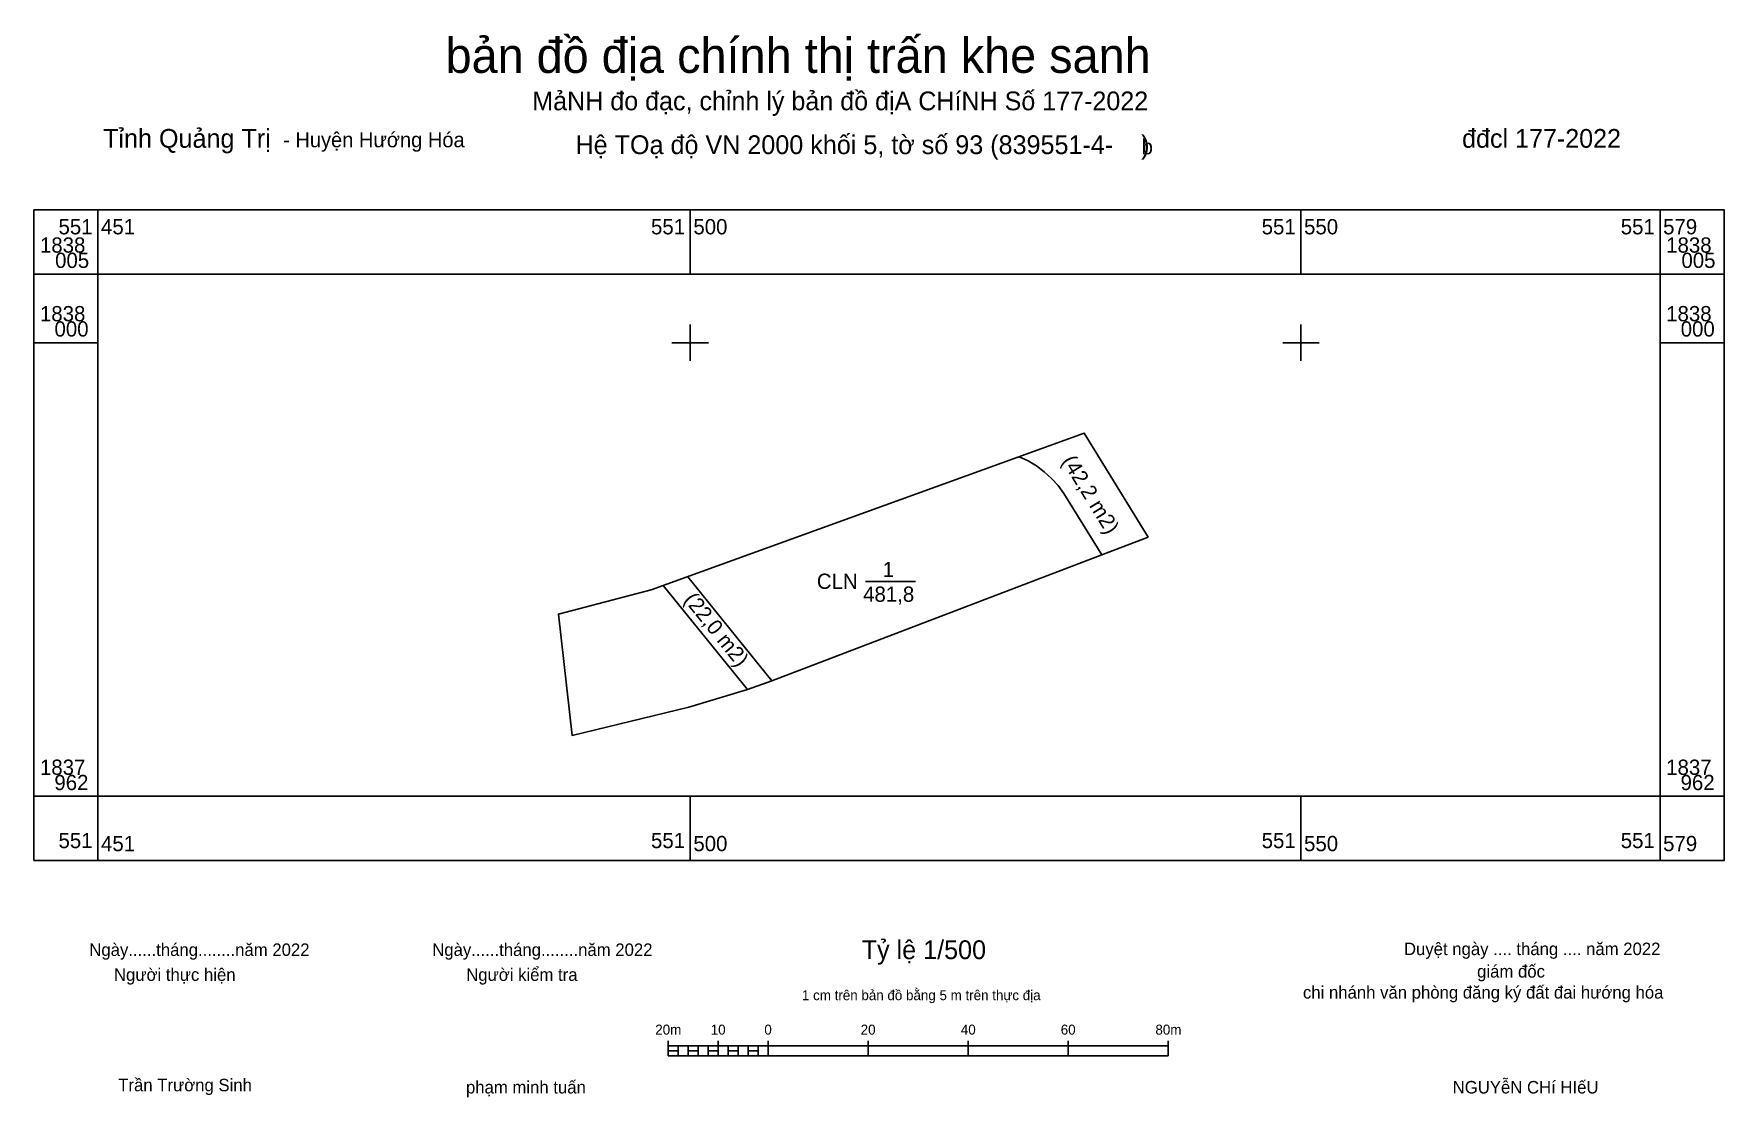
# Model space of a CAD drawing. Extents: x 551446 to 551585, y 1837938 to 1838025.
import ezdxf

# ---------------------------------------------------------------- set-up
doc = ezdxf.new("R2010")
doc.units = 0
for name, color, linetype in [('Level 1', 7, 'Continuous'), ('Level 10', 7, 'Continuous'), ('Level 13', 7, 'Continuous'), ('Level 2', 7, 'Continuous'), ('Level 30', 7, 'Continuous'), ('Level 63', 7, 'Continuous')]:
    doc.layers.add(name, color=color, linetype=linetype)

msp = doc.modelspace()

# ---------------------------------------------------------------- linework, layer by layer
at = {"layer": 'Level 10'}
msp.add_lwpolyline([(551537.49, 1837984.07), (551533.68, 1837982.62), (551506.68, 1837972.31), (551504.67, 1837971.59), (551499.87, 1837970.16), (551490.32, 1837967.84), (551489.2, 1837977.78), (551496.79, 1837979.75), (551532.25, 1837992.59), (551537.49, 1837984.07)], dxfattribs=at)
at = {"layer": 'Level 13'}
msp.add_line((551514.34, 1837980.44), (551518.43, 1837980.44), dxfattribs=at)
at = {"layer": 'Level 2'}
for p, q in [((551498.18, 1837941.61), (551498.18, 1837942.84)), ((551498.18, 1837942.43), (551539.13, 1837942.43)), ((551499, 1837941.61), (551499, 1837942.43)), ((551499.82, 1837941.61), (551499.82, 1837942.43)), ((551500.64, 1837941.61), (551500.64, 1837942.43)), ((551501.45, 1837941.61), (551501.45, 1837942.43)), ((551502.27, 1837941.61), (551502.27, 1837942.84)), ((551503.09, 1837941.61), (551503.09, 1837942.43)), ((551503.91, 1837941.61), (551503.91, 1837942.43)), ((551504.73, 1837941.61), (551504.73, 1837942.43)), ((551505.55, 1837941.61), (551505.55, 1837942.43)), ((551506.37, 1837941.61), (551506.37, 1837942.84)), ((551514.56, 1837941.61), (551514.56, 1837942.84)), ((551522.75, 1837941.61), (551522.75, 1837942.84)), ((551530.94, 1837941.61), (551530.94, 1837942.84)), ((551539.13, 1837941.61), (551539.13, 1837942.84)), ((551498.18, 1837941.61), (551539.13, 1837941.61))]:
    msp.add_line(p, q, dxfattribs=at)
for points in [[(551498.18, 1837941.61), (551499, 1837941.61), (551499, 1837942.02), (551498.18, 1837942.02)], [(551499.82, 1837941.61), (551500.64, 1837941.61), (551500.64, 1837942.02), (551499.82, 1837942.02)], [(551501.45, 1837941.61), (551502.27, 1837941.61), (551502.27, 1837942.02), (551501.45, 1837942.02)], [(551503.09, 1837941.61), (551503.91, 1837941.61), (551503.91, 1837942.02), (551503.09, 1837942.02)], [(551504.73, 1837941.61), (551505.55, 1837941.61), (551505.55, 1837942.02), (551504.73, 1837942.02)]]:
    msp.add_lwpolyline(points, close=True, dxfattribs=at)
at = {"layer": 'Level 30'}
for p, q in [((551499.79, 1837980.83), (551506.68, 1837972.31)), ((551497.79, 1837980.11), (551504.67, 1837971.59))]:
    msp.add_line(p, q, dxfattribs=at)
msp.add_lwpolyline([(551526.93, 1837990.66), (551527.66, 1837990.32), (551528.34, 1837989.91), (551528.98, 1837989.43), (551529.57, 1837988.89), (551530.11, 1837988.3), (551530.58, 1837987.65), (551533.68, 1837982.62), (551533.68, 1837982.62)], dxfattribs=at)
at = {"layer": 'Level 63'}
for p, q in [((551451.5, 1838005.62), (551451.5, 1838010.87)), ((551500, 1838005.62), (551500, 1838010.87)), ((551550, 1838005.62), (551550, 1838010.87)), ((551579.4, 1838005.62), (551579.4, 1838010.87)), ((551451.5, 1838005.62), (551446.25, 1838005.62)), ((551579.4, 1838005.62), (551584.65, 1838005.62)), ((551500, 1837998.5), (551500, 1838001.5)), ((551550, 1837998.5), (551550, 1838001.5)), ((551451.5, 1838000), (551446.25, 1838000)), ((551498.5, 1838000), (551501.5, 1838000)), ((551548.5, 1838000), (551551.5, 1838000)), ((551579.4, 1838000), (551584.65, 1838000)), ((551451.5, 1837962.86), (551446.25, 1837962.86)), ((551451.5, 1837962.86), (551451.5, 1837957.61)), ((551500, 1837962.86), (551500, 1837957.61)), ((551550, 1837962.86), (551550, 1837957.61)), ((551579.4, 1837962.86), (551579.4, 1837957.61)), ((551579.4, 1837962.86), (551584.65, 1837962.86))]:
    msp.add_line(p, q, dxfattribs=at)
for points in [[(551446.25, 1838010.87), (551584.65, 1838010.87), (551584.65, 1837957.61), (551446.25, 1837957.61), (551446.25, 1838010.87)], [(551451.5, 1838005.62), (551579.4, 1838005.62), (551579.4, 1837962.86), (551451.5, 1837962.86), (551451.5, 1838005.62)]]:
    msp.add_lwpolyline(points, dxfattribs=at)

# ---------------------------------------------------------------- texts
at = {"layer": 'Level 1'}
for s, rotation, p in [('(42,2 m2)', 301.5963, (551530.38, 1837990.3)), ('(22,0 m2)', 308.9443, (551499.42, 1837978.92))]:
    msp.add_text(s, height=1.25, rotation=rotation, dxfattribs=at).set_placement(p)
at = {"layer": 'Level 13'}
for s, p in [('1', (551515.75, 1837980.8)), ('CLN', (551510.36, 1837979.84)), ('481,8', (551514.15, 1837978.78))]:
    msp.add_text(s, height=1.25, dxfattribs=at).set_placement(p)
at = {"layer": 'Level 2'}
for s, height, p in [('bản đồ địa chính thị trấn khe sanh', 2.8654, (551479.96, 1838022.09)), ('MảNH đo đạc, chỉnh lý bản đồ địA CHíNH Số 177-2022', 1.5349, (551487.06, 1838019.03)), ('Tỉnh Quảng Trị ', 1.5391, (551451.92, 1838015.96)), ('- Huyện Hướng Hóa', 1.228, (551466.66, 1838016)), ('Hệ TOạ độ VN 2000 khối 5, tờ số 93 (839551-4-    )', 1.5391, (551490.6, 1838015.44)), ('b', 1.23, (551536.96, 1838015.43)), (' đđcl 177-2022', 1.5349, (551562.62, 1838015.96)), ('Ngày......tháng........năm 2022', 1.0236, (551450.79, 1837949.78)), ('Ngày......tháng........năm 2022', 1.0236, (551478.87, 1837949.78)), ('Tỷ lệ 1/500', 1.5395, (551514.03, 1837949.52)), ('Duyệt ngày .... tháng .... năm 2022', 1.0236, (551558.43, 1837949.85)), ('Người thực hiện', 1.0236, (551452.81, 1837947.74)), ('Người kiểm tra', 1.0236, (551481.65, 1837947.74)), ('giám đốc', 1.024, (551564.42, 1837948.01)), ('chi nhánh văn phòng đăng ký đất đai hướng hóa', 1.0236, (551550.16, 1837946.29)), ('1 cm trên bản đồ bằng 5 m trên thực địa', 0.8188, (551509.14, 1837946.16)), ('20m', 0.819, (551497.13, 1837943.34)), ('10', 0.819, (551501.67, 1837943.34)), ('0', 0.819, (551506.06, 1837943.34)), ('20', 0.819, (551513.95, 1837943.34)), ('40', 0.819, (551522.15, 1837943.34)), ('60', 0.819, (551530.33, 1837943.34)), ('80m', 0.819, (551538.08, 1837943.34)), ('Trần Trường Sinh', 1.0236, (551453.16, 1837938.7)), ('phạm minh tuấn', 1.0236, (551481.63, 1837938.52)), ('NGUYễN CHí HIếU', 1.0236, (551562.42, 1837938.52))]:
    msp.add_text(s, height=height, dxfattribs=at).set_placement(p)
at = {"layer": 'Level 63'}
for s, p in [('551', (551448.27, 1838008.87)), ('451', (551451.75, 1838008.87)), ('551', (551496.78, 1838008.87)), ('500', (551500.25, 1838008.87)), ('551', (551546.78, 1838008.87)), ('550', (551550.25, 1838008.87)), ('551', (551576.18, 1838008.87)), ('579', (551579.65, 1838008.87)), ('1838', (551446.75, 1838007.37)), ('1838', (551579.9, 1838007.37)), ('005', (551447.99, 1838006.12)), ('005', (551581.15, 1838006.12)), ('1838', (551446.75, 1838001.75)), ('1838', (551579.9, 1838001.75)), ('000', (551447.94, 1838000.5)), ('000', (551581.09, 1838000.5)), ('1837', (551446.75, 1837964.61)), ('1837', (551579.9, 1837964.61)), ('962', (551447.93, 1837963.36)), ('962', (551581.08, 1837963.36)), ('551', (551448.27, 1837958.61)), ('551', (551496.78, 1837958.61)), ('551', (551546.78, 1837958.61)), ('551', (551576.18, 1837958.61)), ('451', (551451.75, 1837958.36)), ('500', (551500.25, 1837958.36)), ('550', (551550.25, 1837958.36)), ('579', (551579.65, 1837958.36))]:
    msp.add_text(s, height=1.25, dxfattribs=at).set_placement(p)

doc.saveas('drawing.dxf')
